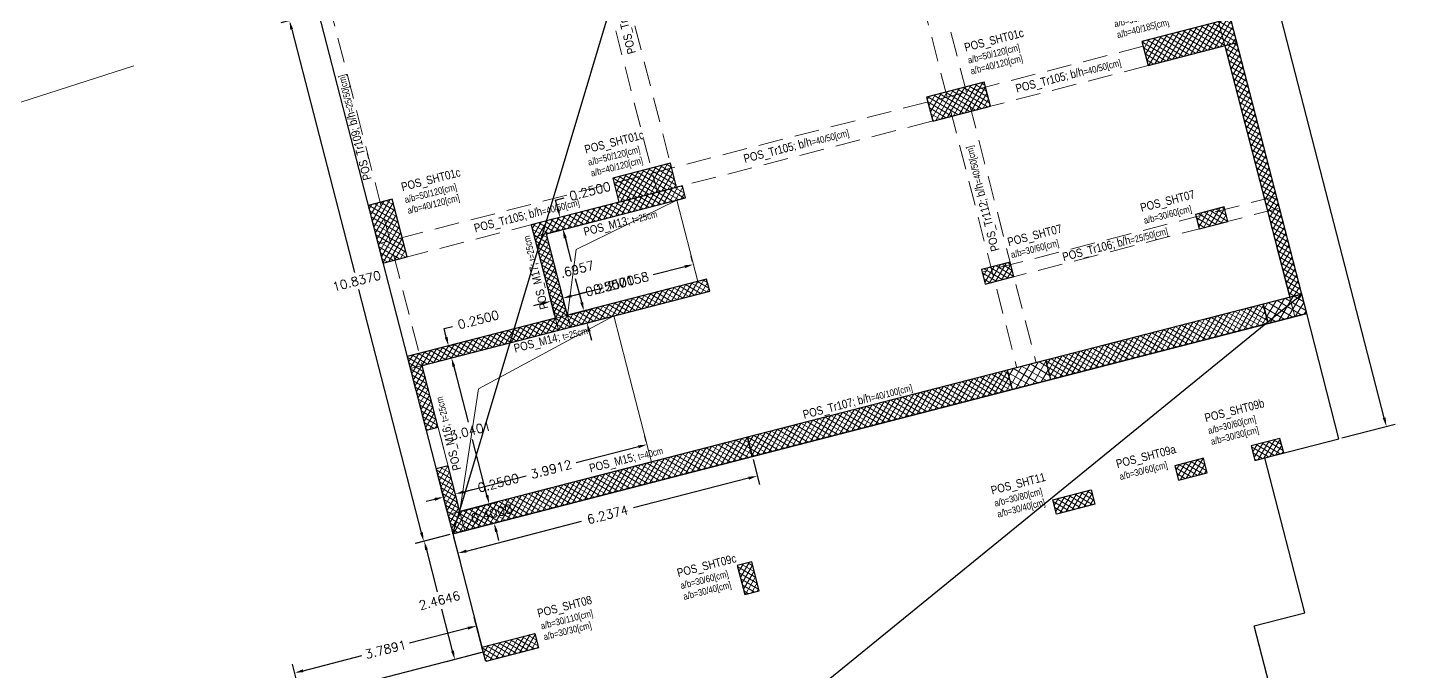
# Model space of a CAD drawing. Header units: metres. Extents: x 7515465 to 7515638, y 4752831 to 4752943.
# Drawn here: x 7515608.89 to 7515636.75, y 4752878.61 to 4752891.59 of the extents above; entities that cross this region are included whole.
import ezdxf

# ---------------------------------------------------------------- set-up
doc = ezdxf.new("R2010")
doc.units = ezdxf.units.M
doc.linetypes.add('DASHED', pattern=[0.75, 0.5, -0.25])
doc.layers.add('01 Shtyllat', color=5, linetype='Continuous')
doc.layers.add('Dimensionet', color=7, linetype='Continuous', plot=False)
doc.layers.add('New_Drawing & Figure_Pen_No__74', color=7, linetype='Continuous', lineweight=5, true_color=0xe4ad2c)
doc.layers.add('Shtyllat', color=5, linetype='Continuous', lineweight=30)
doc.layers.add('Trajet', color=245, linetype='DASHED', lineweight=13)
doc.styles.get("Standard").update_dxf_attribs({"font": 'simplex.shx'})
doc.dimstyles.get("Standard").update_dxf_attribs({"dimtxt": 0.18, "dimasz": 0.18, "dimexe": 0.18, "dimexo": 0.0625, "dimgap": 0.09, "dimtad": 0, "dimtih": 1, "dimtoh": 1, "dimdec": 4, "dimzin": 0, "dimdsep": 46, "dimtxsty": 'Standard', "dimcen": 0.09, "dimadec": 0, "dimazin": 0, "dimtfac": 1, "dimtdec": 4, "dimtofl": 0, "dimtmove": 0, "dimatfit": 3, "dimfxl": 1, "dimtolj": 1, "dimtzin": 0, "dimarcsym": 0})
pattern_1 = [(45, (-1220.713057216257, -843.2653203485534), (-0.0618718433538229, 0.06187184335382291), []), (135, (-1220.713057216257, -843.2653203485534), (-0.06187184335382291, -0.0618718433538229), [])]
pattern_2 = [(45, (-1220.713057216257, -843.2653203485534), (-0.08838834764831843, 0.08838834764831845), []), (135, (-1220.713057216257, -843.2653203485534), (-0.08838834764831845, -0.08838834764831843), [])]
pattern_3 = [(45, (-1220.713057216257, -888.8462258530781), (-0.0618718433538229, 0.06187184335382291), []), (135, (-1220.713057216257, -888.8462258530781), (-0.06187184335382291, -0.0618718433538229), [])]

# ---------------------------------------------------------------- blocks, each defined once
blk = doc.blocks.new('*D517')
at = {"layer": 'Defpoints', "color": 0, "transparency": 16777216}
for p in [(7515643.741656273, 4752933.385587811), (7515643.741656234, 4752901.346875067), (7515644.729230165, 4752901.346875067)]:
    blk.add_point(p, dxfattribs=at)
at = {"layer": 'Dimensionet', "color": 0, "lineweight": -2, "transparency": 16777216}
for p, q in [((7515643.804156273, 4752933.385587811), (7515644.909230165, 4752933.385587811)), ((7515644.729230165, 4752933.205587812), (7515644.729230165, 4752917.546231438)), ((7515644.729230165, 4752901.526875067), (7515644.729230165, 4752917.186231439)), ((7515643.804156234, 4752901.346875067), (7515644.909230165, 4752901.346875067))]:
    blk.add_line(p, q, dxfattribs=at)
at = {"layer": 'Dimensionet', "color": 0, "transparency": 16777216}
for points in [[(7515644.699230165, 4752933.205587812), (7515644.759230166, 4752933.205587812), (7515644.729230165, 4752933.385587811)], [(7515644.699230165, 4752901.526875067), (7515644.759230166, 4752901.526875067), (7515644.729230165, 4752901.346875067)]]:
    blk.add_solid(points, dxfattribs=at)
at = {"layer": 'Dimensionet', "color": 0, "transparency": 16777216, "insert": (7515644.729230165, 4752917.366231436), "char_height": 0.18, "attachment_point": 5}
blk.add_mtext('\\A1;32.0387', dxfattribs=at)
blk = doc.blocks.new('*D519')
at = {"layer": 'Defpoints', "color": 0, "transparency": 16777216}
for p in [(7515625.957917811, 4752902.035784842), (7515622.168794473, 4752901.489003719), (7515625.957917811, 4752901.489003719)]:
    blk.add_point(p, dxfattribs=at)
at = {"layer": 'Dimensionet', "color": 0, "lineweight": -2, "transparency": 16777216}
for p, q in [((7515622.168794473, 4752901.551503719), (7515622.168794473, 4752902.215784841)), ((7515622.348794472, 4752902.035784842), (7515623.566213286, 4752902.035784842)), ((7515625.777917812, 4752902.035784842), (7515624.560498999, 4752902.035784842)), ((7515625.957917811, 4752901.551503719), (7515625.957917811, 4752902.215784841))]:
    blk.add_line(p, q, dxfattribs=at)
at = {"layer": 'Dimensionet', "color": 0, "transparency": 16777216}
for points in [[(7515622.348794472, 4752902.065784842), (7515622.348794472, 4752902.005784841), (7515622.168794473, 4752902.035784842)], [(7515625.777917812, 4752902.065784842), (7515625.777917812, 4752902.005784841), (7515625.957917811, 4752902.035784842)]]:
    blk.add_solid(points, dxfattribs=at)
at = {"layer": 'Dimensionet', "color": 0, "transparency": 16777216, "insert": (7515624.063356142, 4752902.035784842), "char_height": 0.18, "attachment_point": 5}
blk.add_mtext('\\A1;3.7891', dxfattribs=at)
blk = doc.blocks.new('*D520')
at = {"layer": 'Defpoints', "color": 0, "transparency": 16777216}
for p in [(7515625.363453874, 4752903.953563964), (7515625.957917351, 4752903.953563964), (7515625.957917836, 4752901.489004294)]:
    blk.add_point(p, dxfattribs=at)
at = {"layer": 'Dimensionet', "color": 0, "lineweight": -2, "transparency": 16777216}
for p, q in [((7515625.895417351, 4752903.953563964), (7515625.183453875, 4752903.953563964)), ((7515625.363453874, 4752903.773563964), (7515625.363453874, 4752902.901284129)), ((7515625.363453874, 4752901.669004294), (7515625.363453874, 4752902.54128413)), ((7515625.895417836, 4752901.489004294), (7515625.183453875, 4752901.489004294))]:
    blk.add_line(p, q, dxfattribs=at)
at = {"layer": 'Dimensionet', "color": 0, "transparency": 16777216}
for points in [[(7515625.333453874, 4752903.773563964), (7515625.393453875, 4752903.773563964), (7515625.363453874, 4752903.953563964)], [(7515625.333453874, 4752901.669004294), (7515625.393453875, 4752901.669004294), (7515625.363453874, 4752901.489004294)]]:
    blk.add_solid(points, dxfattribs=at)
at = {"layer": 'Dimensionet', "color": 0, "transparency": 16777216, "insert": (7515625.363453873, 4752902.721284127), "char_height": 0.18, "attachment_point": 5}
blk.add_mtext('\\A1;2.4646', dxfattribs=at)
blk = doc.blocks.new('*D504')
at = {"layer": 'Defpoints', "color": 0, "transparency": 16777216}
for p in [(7515625.351787208, 4752914.790515747), (7515625.957917351, 4752914.790515747), (7515625.957917424, 4752903.953563964)]:
    blk.add_point(p, dxfattribs=at)
at = {"layer": 'Dimensionet', "color": 0, "lineweight": -2, "transparency": 16777216}
for p, q in [((7515625.895417351, 4752914.790515747), (7515625.171787208, 4752914.790515747)), ((7515625.351787208, 4752914.610515747), (7515625.351787208, 4752909.552039855)), ((7515625.351787208, 4752904.133563964), (7515625.351787208, 4752909.192039856)), ((7515625.895417424, 4752903.953563964), (7515625.171787208, 4752903.953563964))]:
    blk.add_line(p, q, dxfattribs=at)
at = {"layer": 'Dimensionet', "color": 0, "transparency": 16777216}
for points in [[(7515625.321787207, 4752914.610515747), (7515625.381787208, 4752914.610515747), (7515625.351787208, 4752914.790515747)], [(7515625.321787207, 4752904.133563964), (7515625.381787208, 4752904.133563964), (7515625.351787208, 4752903.953563964)]]:
    blk.add_solid(points, dxfattribs=at)
at = {"layer": 'Dimensionet', "color": 0, "transparency": 16777216, "insert": (7515625.351787207, 4752909.372039853), "char_height": 0.18, "attachment_point": 5}
blk.add_mtext('\\A1;10.8370', dxfattribs=at)
blk = doc.blocks.new('*D522')
at = {"layer": 'Defpoints', "color": 0, "transparency": 16777216}
for p in [(7515625.95791742, 4752903.953563962), (7515632.195348773, 4752903.953563994), (7515632.195348773, 4752903.548917473)]:
    blk.add_point(p, dxfattribs=at)
at = {"layer": 'Dimensionet', "color": 0, "lineweight": -2, "transparency": 16777216}
for p, q in [((7515625.95791742, 4752903.891063962), (7515625.95791742, 4752903.368917474)), ((7515632.195348773, 4752903.891063994), (7515632.195348773, 4752903.368917474)), ((7515626.13791742, 4752903.548917473), (7515628.536633097, 4752903.548917473)), ((7515632.015348773, 4752903.548917473), (7515629.616633097, 4752903.548917473))]:
    blk.add_line(p, q, dxfattribs=at)
at = {"layer": 'Dimensionet', "color": 0, "transparency": 16777216}
for points in [[(7515626.13791742, 4752903.578917474), (7515626.13791742, 4752903.518917473), (7515625.95791742, 4752903.548917473)], [(7515632.015348773, 4752903.578917474), (7515632.015348773, 4752903.518917473), (7515632.195348773, 4752903.548917473)]]:
    blk.add_solid(points, dxfattribs=at)
at = {"layer": 'Dimensionet', "color": 0, "transparency": 16777216, "insert": (7515629.076633097, 4752903.548917473), "char_height": 0.18, "attachment_point": 5}
blk.add_mtext('\\A1;6.2374', dxfattribs=at)
blk = doc.blocks.new('*D508')
at = {"layer": 'Defpoints', "color": 0, "transparency": 16777216}
for p in [(7515626.207917396, 4752904.353563964), (7515626.819650663, 4752904.353563964), (7515626.207917351, 4752903.953563996)]:
    blk.add_point(p, dxfattribs=at)
at = {"layer": 'Dimensionet', "color": 0, "lineweight": -2, "transparency": 16777216}
for p, q in [((7515626.819650663, 4752904.533563964), (7515626.819650663, 4752904.713563965)), ((7515626.270417396, 4752904.353563964), (7515626.999650663, 4752904.353563964)), ((7515626.270417351, 4752903.953563996), (7515626.999650663, 4752903.953563996)), ((7515626.819650663, 4752903.773563996), (7515626.819650663, 4752903.593563995))]:
    blk.add_line(p, q, dxfattribs=at)
at = {"layer": 'Dimensionet', "color": 0, "transparency": 16777216}
for points in [[(7515626.789650663, 4752904.533563964), (7515626.849650663, 4752904.533563964), (7515626.819650663, 4752904.353563964)], [(7515626.789650663, 4752903.773563996), (7515626.849650663, 4752903.773563996), (7515626.819650663, 4752903.953563996)]]:
    blk.add_solid(points, dxfattribs=at)
at = {"layer": 'Dimensionet', "color": 0, "transparency": 16777216, "insert": (7515626.819650662, 4752904.153563977), "char_height": 0.18, "attachment_point": 5}
blk.add_mtext('\\A1;0.4000', dxfattribs=at)
blk = doc.blocks.new('*D523')
at = {"layer": 'Defpoints', "color": 0, "transparency": 16777216}
for p in [(7515626.819650648, 4752907.393685735), (7515626.819650652, 4752907.393685735), (7515626.819650641, 4752904.353564076)]:
    blk.add_point(p, dxfattribs=at)
at = {"layer": 'Dimensionet', "color": 0, "lineweight": -2, "transparency": 16777216}
for p, q in [((7515626.882150648, 4752907.393685735), (7515626.999650652, 4752907.393685735)), ((7515626.819650652, 4752907.213685735), (7515626.819650652, 4752906.053624905)), ((7515626.819650652, 4752904.533564076), (7515626.819650652, 4752905.693624905)), ((7515626.882150641, 4752904.353564076), (7515626.999650652, 4752904.353564076))]:
    blk.add_line(p, q, dxfattribs=at)
at = {"layer": 'Dimensionet', "color": 0, "transparency": 16777216}
for points in [[(7515626.789650652, 4752907.213685735), (7515626.849650652, 4752907.213685735), (7515626.819650652, 4752907.393685735)], [(7515626.789650652, 4752904.533564076), (7515626.849650652, 4752904.533564076), (7515626.819650652, 4752904.353564076)]]:
    blk.add_solid(points, dxfattribs=at)
at = {"layer": 'Dimensionet', "color": 0, "transparency": 16777216, "insert": (7515626.819650651, 4752905.873624902), "char_height": 0.18, "attachment_point": 5}
blk.add_mtext('\\A1;3.0401', dxfattribs=at)
blk = doc.blocks.new('*D524')
at = {"layer": 'Defpoints', "color": 0, "transparency": 16777216}
for p in [(7515626.819650639, 4752907.643685791), (7515626.819650643, 4752907.643685791), (7515626.819650639, 4752907.393685791)]:
    blk.add_point(p, dxfattribs=at)
at = {"layer": 'Dimensionet', "color": 0, "lineweight": -2, "transparency": 16777216}
for p, q in [((7515626.819650643, 4752907.82368579), (7515626.819650643, 4752908.003685791)), ((7515626.819650643, 4752908.003685791), (7515626.999650642, 4752908.003685791)), ((7515626.882150639, 4752907.643685791), (7515626.999650642, 4752907.643685791)), ((7515626.882150639, 4752907.393685791), (7515626.999650642, 4752907.393685791)), ((7515626.819650643, 4752907.213685791), (7515626.819650643, 4752907.03368579))]:
    blk.add_line(p, q, dxfattribs=at)
at = {"layer": 'Dimensionet', "color": 0, "transparency": 16777216}
for points in [[(7515626.789650642, 4752907.82368579), (7515626.849650643, 4752907.82368579), (7515626.819650643, 4752907.643685791)], [(7515626.789650642, 4752907.213685791), (7515626.849650643, 4752907.213685791), (7515626.819650643, 4752907.393685791)]]:
    blk.add_solid(points, dxfattribs=at)
at = {"layer": 'Dimensionet', "color": 0, "transparency": 16777216, "insert": (7515627.535364928, 4752908.003685788), "char_height": 0.18, "attachment_point": 5}
blk.add_mtext('\\A1;0.2500', dxfattribs=at)
blk = doc.blocks.new('*D525')
at = {"layer": 'Defpoints', "color": 0, "transparency": 16777216}
for p in [(7515626.207917392, 4752904.717579393), (7515625.957917367, 4752904.353563962), (7515626.207917392, 4752904.367313158)]:
    blk.add_point(p, dxfattribs=at)
at = {"layer": 'Dimensionet', "color": 0, "lineweight": -2, "transparency": 16777216}
for p, q in [((7515625.957917367, 4752904.416063962), (7515625.957917367, 4752904.897579392)), ((7515626.207917392, 4752904.429813158), (7515626.207917392, 4752904.897579392)), ((7515625.777917367, 4752904.717579393), (7515625.597917367, 4752904.717579393)), ((7515626.387917392, 4752904.717579393), (7515626.567917393, 4752904.717579393))]:
    blk.add_line(p, q, dxfattribs=at)
at = {"layer": 'Dimensionet', "color": 0, "transparency": 16777216}
for points in [[(7515625.777917367, 4752904.747579393), (7515625.777917367, 4752904.687579392), (7515625.957917367, 4752904.717579393)], [(7515626.387917392, 4752904.747579393), (7515626.387917392, 4752904.687579392), (7515626.207917392, 4752904.717579393)]]:
    blk.add_solid(points, dxfattribs=at)
at = {"layer": 'Dimensionet', "color": 0, "transparency": 16777216, "insert": (7515627.103631678, 4752904.717579393), "char_height": 0.18, "attachment_point": 5}
blk.add_mtext('\\A1;0.2500', dxfattribs=at)
blk = doc.blocks.new('*D526')
at = {"layer": 'Defpoints', "color": 0, "transparency": 16777216}
for p in [(7515626.207917392, 4752904.717579393), (7515630.199117406, 4752904.7175796), (7515630.199117406, 4752904.7175796)]:
    blk.add_point(p, dxfattribs=at)
at = {"layer": 'Dimensionet', "color": 0, "lineweight": -2, "transparency": 16777216}
for p, q in [((7515626.207917392, 4752904.780079393), (7515626.207917392, 4752904.8975796)), ((7515630.199117406, 4752904.7800796), (7515630.199117406, 4752904.8975796)), ((7515626.387917392, 4752904.7175796), (7515627.684945971, 4752904.7175796)), ((7515630.019117407, 4752904.7175796), (7515628.722088829, 4752904.7175796))]:
    blk.add_line(p, q, dxfattribs=at)
at = {"layer": 'Dimensionet', "color": 0, "transparency": 16777216}
for points in [[(7515626.387917392, 4752904.747579601), (7515626.387917392, 4752904.6875796), (7515626.207917392, 4752904.7175796)], [(7515630.019117407, 4752904.747579601), (7515630.019117407, 4752904.6875796), (7515630.199117406, 4752904.7175796)]]:
    blk.add_solid(points, dxfattribs=at)
at = {"layer": 'Dimensionet', "color": 0, "transparency": 16777216, "insert": (7515628.2035174, 4752904.7175796), "char_height": 0.18, "attachment_point": 5}
blk.add_mtext('\\A1;3.9912', dxfattribs=at)
blk = doc.blocks.new('*D527')
at = {"layer": 'Defpoints', "color": 0, "transparency": 16777216}
for p in [(7515629.295348773, 4752907.998342982), (7515629.045350355, 4752907.643683487), (7515629.295348773, 4752907.643687357)]:
    blk.add_point(p, dxfattribs=at)
at = {"layer": 'Dimensionet', "color": 0, "lineweight": -2, "transparency": 16777216}
for p, q in [((7515629.045350355, 4752907.706183487), (7515629.045350355, 4752908.178342982)), ((7515629.295348773, 4752907.706187357), (7515629.295348773, 4752908.178342982)), ((7515628.865350355, 4752907.998342982), (7515628.685350355, 4752907.998342982)), ((7515629.475348772, 4752907.998342982), (7515629.655348773, 4752907.998342982))]:
    blk.add_line(p, q, dxfattribs=at)
at = {"layer": 'Dimensionet', "color": 0, "transparency": 16777216}
for points in [[(7515628.865350355, 4752908.028342983), (7515628.865350355, 4752907.968342982), (7515629.045350355, 4752907.998342982)], [(7515629.475348772, 4752908.028342983), (7515629.475348772, 4752907.968342982), (7515629.295348773, 4752907.998342982)]]:
    blk.add_solid(points, dxfattribs=at)
at = {"layer": 'Dimensionet', "color": 0, "transparency": 16777216, "insert": (7515630.191063059, 4752907.998342982), "char_height": 0.18, "attachment_point": 5}
blk.add_mtext('\\A1;0.2500', dxfattribs=at)
blk = doc.blocks.new('*D528')
at = {"layer": 'Defpoints', "color": 0, "transparency": 16777216}
for p in [(7515629.295348773, 4752907.998342982), (7515632.011114961, 4752907.998342982), (7515632.011114961, 4752907.998342982)]:
    blk.add_point(p, dxfattribs=at)
at = {"layer": 'Dimensionet', "color": 0, "lineweight": -2, "transparency": 16777216}
for p, q in [((7515629.295348773, 4752908.060842982), (7515629.295348773, 4752908.178342982)), ((7515632.011114961, 4752908.060842982), (7515632.011114961, 4752908.178342982)), ((7515629.475348772, 4752907.998342982), (7515630.134660438, 4752907.998342982)), ((7515631.831114961, 4752907.998342982), (7515631.171803296, 4752907.998342982))]:
    blk.add_line(p, q, dxfattribs=at)
at = {"layer": 'Dimensionet', "color": 0, "transparency": 16777216}
for points in [[(7515629.475348772, 4752908.028342983), (7515629.475348772, 4752907.968342982), (7515629.295348773, 4752907.998342982)], [(7515631.831114961, 4752908.028342983), (7515631.831114961, 4752907.968342982), (7515632.011114961, 4752907.998342982)]]:
    blk.add_solid(points, dxfattribs=at)
at = {"layer": 'Dimensionet', "color": 0, "transparency": 16777216, "insert": (7515630.653231867, 4752907.998342982), "char_height": 0.18, "attachment_point": 5}
blk.add_mtext('\\A1;2.7158', dxfattribs=at)
blk = doc.blocks.new('*D509')
at = {"layer": 'Defpoints', "color": 0, "transparency": 16777216}
for p in [(7515629.295348777, 4752907.643683488), (7515629.640046363, 4752907.643683488), (7515629.295348777, 4752907.393684208)]:
    blk.add_point(p, dxfattribs=at)
at = {"layer": 'Dimensionet', "color": 0, "lineweight": -2, "transparency": 16777216}
for p, q in [((7515629.640046363, 4752907.823683488), (7515629.640046363, 4752908.003683489)), ((7515629.640046363, 4752908.003683489), (7515629.820046362, 4752908.003683489)), ((7515629.357848777, 4752907.643683488), (7515629.820046362, 4752907.643683488)), ((7515629.357848777, 4752907.393684208), (7515629.820046362, 4752907.393684208)), ((7515629.640046363, 4752907.213684209), (7515629.640046363, 4752907.033684208))]:
    blk.add_line(p, q, dxfattribs=at)
at = {"layer": 'Dimensionet', "color": 0, "transparency": 16777216}
for points in [[(7515629.610046363, 4752907.823683488), (7515629.670046363, 4752907.823683488), (7515629.640046363, 4752907.643683488)], [(7515629.610046363, 4752907.213684209), (7515629.670046363, 4752907.213684209), (7515629.640046363, 4752907.393684208)]]:
    blk.add_solid(points, dxfattribs=at)
at = {"layer": 'Dimensionet', "color": 0, "transparency": 16777216, "insert": (7515630.355760648, 4752908.003683486), "char_height": 0.18, "attachment_point": 5}
blk.add_mtext('\\A1;0.2500', dxfattribs=at)
blk = doc.blocks.new('*D529')
at = {"layer": 'Defpoints', "color": 0, "transparency": 16777216}
for p in [(7515629.640045718, 4752909.339368807), (7515629.645879692, 4752909.339368807), (7515629.640045715, 4752907.643687359)]:
    blk.add_point(p, dxfattribs=at)
at = {"layer": 'Dimensionet', "color": 0, "lineweight": -2, "transparency": 16777216}
for p, q in [((7515629.583379692, 4752909.339368807), (7515629.460045719, 4752909.339368807)), ((7515629.640045718, 4752909.159368807), (7515629.640045718, 4752908.671528083)), ((7515629.640045718, 4752907.823687359), (7515629.640045718, 4752908.311528084)), ((7515629.702545715, 4752907.643687359), (7515629.820045718, 4752907.643687359))]:
    blk.add_line(p, q, dxfattribs=at)
at = {"layer": 'Dimensionet', "color": 0, "transparency": 16777216}
for points in [[(7515629.610045718, 4752909.159368807), (7515629.670045719, 4752909.159368807), (7515629.640045718, 4752909.339368807)], [(7515629.610045718, 4752907.823687359), (7515629.670045719, 4752907.823687359), (7515629.640045718, 4752907.643687359)]]:
    blk.add_solid(points, dxfattribs=at)
at = {"layer": 'Dimensionet', "color": 0, "transparency": 16777216, "insert": (7515629.640045717, 4752908.491528081), "char_height": 0.18, "attachment_point": 5}
blk.add_mtext('\\A1;1.6957', dxfattribs=at)
blk = doc.blocks.new('*D530')
at = {"layer": 'Defpoints', "color": 0, "transparency": 16777216}
for p in [(7515629.645879692, 4752909.589368807), (7515629.645879657, 4752909.589368807), (7515629.645879692, 4752909.339368807)]:
    blk.add_point(p, dxfattribs=at)
at = {"layer": 'Dimensionet', "color": 0, "lineweight": -2, "transparency": 16777216}
for p, q in [((7515629.645879657, 4752909.769368807), (7515629.645879657, 4752909.949368807)), ((7515629.645879657, 4752909.949368807), (7515629.825879657, 4752909.949368807)), ((7515629.583379692, 4752909.589368807), (7515629.465879657, 4752909.589368807)), ((7515629.583379692, 4752909.339368807), (7515629.465879657, 4752909.339368807)), ((7515629.645879657, 4752909.159368807), (7515629.645879657, 4752908.979368807))]:
    blk.add_line(p, q, dxfattribs=at)
at = {"layer": 'Dimensionet', "color": 0, "transparency": 16777216}
for points in [[(7515629.615879657, 4752909.769368807), (7515629.675879657, 4752909.769368807), (7515629.645879657, 4752909.589368807)], [(7515629.615879657, 4752909.159368807), (7515629.675879657, 4752909.159368807), (7515629.645879657, 4752909.339368807)]]:
    blk.add_solid(points, dxfattribs=at)
at = {"layer": 'Dimensionet', "color": 0, "transparency": 16777216, "insert": (7515630.361593942, 4752909.949368805), "char_height": 0.18, "attachment_point": 5}
blk.add_mtext('\\A1;0.2500', dxfattribs=at)
blk = doc.blocks.new('A$Cc1631743')
at = {"lineweight": 5}
h = blk.add_hatch(dxfattribs=at)
h.set_pattern_fill('ANSI37', color=5, scale=0.7000000000000001, style=0)
h.set_pattern_definition(pattern_3)
h.paths.add_polyline_path([(-14.68693105783314, 15.14602949284017), (-14.68693105783314, 16.34602949302644), (-15.18693105783314, 16.34602949302644), (-15.18693105783314, 15.14602949284017)])
h = blk.add_hatch(dxfattribs=at)
h.set_pattern_fill('ANSI37', color=5, scale=0.7000000000000001, style=0)
h.set_pattern_definition(pattern_3)
h.paths.add_polyline_path([(-10.27250353526324, 15.14602949284017), (-9.072503535076976, 15.14602949284017), (-9.072503535076976, 15.64602949284017), (-10.27250353526324, 15.64602949284017)])
h = blk.add_hatch(dxfattribs=at)
h.set_pattern_fill('ANSI37', color=5, scale=0.7000000000000001, style=0)
h.set_pattern_definition(pattern_3)
h.paths.add_polyline_path([(-3.73486060090363, 15.14766894560307), (-2.534860600717366, 15.14766894560307), (-2.534860600717366, 15.64766894560307), (-3.73486060090363, 15.64766894560307)])
h = blk.add_hatch(dxfattribs=at)
h.set_pattern_fill('ANSI37', color=5, scale=0.7000000000000001, style=0)
h.set_pattern_definition(pattern_3)
h.paths.add_polyline_path([(0.7468074252828956, 15.1476689465344), (2.596807424910367, 15.1476689465344), (2.596807424910367, 15.64766894560307), (0.7468074252828956, 15.64766894560307)])
h = blk.add_hatch(dxfattribs=at)
h.set_pattern_fill('ANSI37', color=94, scale=0.7000000000000001, style=0)
h.set_pattern_definition(pattern_1)
h.paths.add_polyline_path([(-15.18693101685494, 11.6603464782238), (-14.93693100567907, 11.6603464782238), (-14.93693100567907, 12.95034647826105), (-8.949499599635601, 12.95034647826105), (-8.949499599635601, 13.20034647826105), (-11.84949960000813, 13.20034647826105), (-11.84949960000813, 14.89602949470282), (-8.949499599635601, 14.89602949470282), (-8.949499599635601, 15.14602949470282), (-12.09949960000813, 15.14602949470282), (-12.09949960000813, 13.20034647826105), (-15.18693102523685, 13.20034647826105)])
h.paths.add_polyline_path([(-14.93693100567907, 10.86034647841007), (-15.18693101312965, 10.86034647841007), (-15.18693100567907, 9.510224683210254), (-8.949499599635601, 9.510224683210254), (-8.949499599635601, 9.91022468265146), (-14.93693100567907, 9.91022468265146)])
at = {"lineweight": 5, "true_color": 0xaaaaaa}
h = blk.add_hatch(dxfattribs=at)
h.set_pattern_fill('ANSI37', color=253, scale=0.7000000000000001, style=0)
h.set_pattern_definition(pattern_1)
h.paths.add_polyline_path([(2.346807276830077, 15.14767051674426), (2.59681131131947, 15.14767051674426), (2.59681131131947, 9.910226251929998), (2.346807276830077, 9.910226251929998)])
at = {"lineweight": 5}
h = blk.add_hatch(dxfattribs=at)
h.set_pattern_fill('ANSI37', color=5, scale=0.7000000000000001, style=0)
h.set_pattern_definition(pattern_1)
h.paths.add_polyline_path([(-3.534860810264945, 11.70402705203742), (-2.934860810637474, 11.70402663201094), (-2.934860600158572, 12.00402663182467), (-3.534860600717366, 12.00402705185115)])
h = blk.add_hatch(dxfattribs=at)
h.set_pattern_fill('ANSI37', color=5, scale=0.7000000000000001, style=0)
h.set_pattern_definition(pattern_1)
h.paths.add_polyline_path([(0.9228678541257977, 11.70397535618395), (1.522867854684591, 11.70397493522614), (1.522868064232171, 12.0039749359712), (0.9228680646046996, 12.00397535599768)])
at = {"lineweight": 5, "true_color": 0xaaaaaa}
h = blk.add_hatch(dxfattribs=at)
h.set_pattern_fill('ANSI37', color=253, scale=0.7000000000000001, style=0)
h.set_pattern_definition(pattern_1)
h.paths.add_polyline_path([(-3.534860115498304, 9.91022468265146), (-8.949499599635601, 9.91022468265146), (-8.949499599635601, 9.510224683210254), (-3.534860115498304, 9.510224683210254)])
h.paths.add_polyline_path([(1.796807896345854, 9.91022468265146), (-2.734860115684569, 9.91022468265146), (-2.734860115684569, 9.510224683210254), (1.726076695136726, 9.510224683210254), (1.796807896345854, 9.542717466130853)])
h = blk.add_hatch(dxfattribs=at)
h.set_pattern_fill('ANSI37', color=253, style=0)
h.set_pattern_definition(pattern_2)
h.paths.add_polyline_path([(-3.534860115498304, 9.91022468265146), (-3.534860115498304, 9.51022625155747), (-2.734860115684569, 9.51022625155747), (-2.734860115684569, 9.91022468265146)])
h = blk.add_hatch(dxfattribs=at)
h.set_pattern_fill('ANSI37', color=253, style=0)
h.set_pattern_definition(pattern_2)
h.paths.add_polyline_path([(1.796807896345854, 9.51022625155747), (2.596807896159589, 9.51022625155747), (2.596807896159589, 9.910226251929998), (1.796807896345854, 9.910226251929998)])
at = {"lineweight": 5}
h = blk.add_hatch(dxfattribs=at)
h.set_pattern_fill('ANSI37', color=5, scale=0.7000000000000001, style=0)
h.set_pattern_definition(pattern_1)
h.paths.add_polyline_path([(-9.790842827409506, 7.456817888654768), (-9.790842827409506, 6.856817888095975), (-9.49084282759577, 6.856817888095975), (-9.49084282759577, 7.456817888654768)])
h = blk.add_hatch(dxfattribs=at)
h.set_pattern_fill('ANSI37', color=5, scale=0.7000000000000001, style=0)
h.set_pattern_definition(pattern_1)
h.paths.add_polyline_path([(-15.1869305614382, 7.153535722754896), (-14.08693056181073, 7.153535722754896), (-14.08693056181073, 6.85353572294116), (-15.1869305614382, 6.85353572294116)])
h = blk.add_hatch(dxfattribs=at)
h.set_pattern_fill('ANSI37', color=5, scale=0.7000000000000001, style=0)
h.set_pattern_definition(pattern_1)
h.paths.add_polyline_path([(-3.299651859328151, 7.153537523001432), (-2.499651859514415, 7.153537523001432), (-2.499651859514415, 6.853537523187697), (-3.299651859328151, 6.853537523187697)])
h = blk.add_hatch(dxfattribs=at)
h.set_pattern_fill('ANSI37', color=5, scale=0.7000000000000001, style=0)
h.set_pattern_definition(pattern_1)
h.paths.add_polyline_path([(-0.7475565047934651, 6.903538025915623), (-0.1475565042346716, 6.903538025915623), (-0.1475565135478973, 7.203538025729358), (-0.7475565141066909, 7.203538025729358)])
h = blk.add_hatch(dxfattribs=at)
h.set_pattern_fill('ANSI37', color=5, scale=0.7000000000000001, style=0)
h.set_pattern_definition(pattern_1)
h.paths.add_polyline_path([(0.8454824285581708, 6.903537580743432), (1.445482428185642, 6.903537580743432), (1.445482418872416, 7.20353758148849), (0.845482419244945, 7.20353758148849)])
for p, q in [((-15.18693100567907, 9.510224683210254), (2.596807896159589, 38.94225008040667)), ((-18.97605295293033, -2.87126749753952e-06), (2.596807896159589, 9.91022468265146))]:
    blk.add_line(p, q)
at = {"lineweight": 25}
blk.add_lwpolyline([(-15.18693100567907, 20.3471764344722), (-15.18693100567907, 9.510224683210254), (2.596807424910367, 9.510224683210254), (2.596807272173464, 38.94224849902093), (-15.18693115841597, 38.94224849902093), (-15.18693101406097, 21.99717643298209), (-12.83548183459789, 21.99717643391341), (-12.83548183459789, 20.3471764344722)], close=True, dxfattribs=at)
at = {"lineweight": 13}
blk.add_lwpolyline([(-11.84949912875891, 13.20034804660827), (-9.133733412250876, 13.20034804660827), (-9.133733412250876, 14.89602949470282), (-11.84949912875891, 14.89602949470282)], close=True, dxfattribs=at)
for points in [[(-11.84949801769108, 13.20034804660827), (-11.34304364211857, 14.43929112982005), (-9.133733412250876, 14.89602949470282)], [(-14.93693100567907, 9.910224777646363), (-10.94573094695807, 9.91022468265146), (-10.94573102518916, 11.41022460721433), (-10.94573102518916, 11.41022460721433), (-10.94573105406016, 12.95034641306847), (-14.93693099264055, 12.95034642331302), (-14.93693098053336, 9.910224777646363)], [(-14.93693098053336, 9.923973847180605), (-13.95347584504634, 12.20653247833252), (-10.94573105406016, 12.95034641306847)]]:
    blk.add_lwpolyline(points, dxfattribs=at)
at = {"lineweight": 30}
blk.add_lwpolyline([(-15.18693100567907, 9.510224683210254), (-15.18693054094911, 7.045664981938899), (-18.97605390008539, 7.045664408244193), (-18.97605295293033, -2.87126749753952e-06), (0, 0), (-5.373731255531311e-07, 3.680057514458895), (1.052442509680986, 3.680057686753571), (1.052442021667957, 6.903538204729557), (2.596807857975364, 6.903535754419863), (2.596807424910367, 9.510224683210254)], close=True, dxfattribs=at)
at = {"layer": '01 Shtyllat', "color": 94, "lineweight": 30}
for p, q in [((-14.93693100567907, 11.6603464782238), (-15.18693101685494, 11.6603464782238)), ((-14.93693100567907, 10.86034647841007), (-15.18693101312965, 10.86034647841007))]:
    blk.add_line(p, q, dxfattribs=at)
at = {"layer": '01 Shtyllat', "color": 253, "true_color": 0xaaaaaa}
blk.add_lwpolyline([(2.346807397902012, 15.14767051674426), (2.346807425841689, 9.91022468265146), (2.596807425841689, 9.91022468265146), (2.596807276830077, 38.14225008059293), (2.346807276830077, 38.14225008059293), (2.346807300113142, 33.65958373527974)], dxfattribs=at)
at = {"layer": '01 Shtyllat', "color": 94, "lineweight": 30}
for points in [[(-14.93693100567907, 11.6603464782238), (-14.93693100567907, 12.95034647826105), (-8.949499599635601, 12.95034647826105), (-8.949499599635601, 13.20034647826105), (-11.84949960000813, 13.20034647826105), (-11.84949960000813, 14.89602949470282), (-8.949499599635601, 14.89602949470282), (-8.949499599635601, 15.14602949470282), (-12.09949960000813, 15.14602949470282), (-12.09949960000813, 13.20034647826105), (-15.18693102523685, 13.20034647826105), (-15.18693101685494, 11.6603464782238)], [(-15.18693101312965, 10.86034647841007), (-15.18693100567907, 9.510224683210254), (-8.949499599635601, 9.510224683210254), (-8.949499599635601, 9.91022468265146), (-14.93693100567907, 9.91022468265146), (-14.93693100567907, 10.86034647841007)]]:
    blk.add_lwpolyline(points, dxfattribs=at)
at = {"layer": '01 Shtyllat', "color": 253, "true_color": 0xaaaaaa}
blk.add_lwpolyline([(-8.949499600566924, 9.66022468265146), (-8.949499599635601, 9.510224683210254), (1.796807896345854, 9.510224683210254), (1.796807896345854, 9.91022468265146), (-8.949499599635601, 9.91022468265146), (-8.949499599635601, 9.66022468265146)], close=True, dxfattribs=at)
at = {"layer": 'Shtyllat'}
for points in [[(-14.68693058658391, 15.14603106305003), (-14.68693058658391, 16.3460310632363), (-15.18693058658391, 16.3460310632363), (-15.18693058658391, 15.14603106305003)], [(-10.27250306401402, 15.14603106305003), (-9.072503063827753, 15.14603106305003), (-9.072503063827753, 15.64603106305003), (-10.27250306401402, 15.64603106305003)], [(-3.734860128723085, 15.14767051674426), (-2.534860129468143, 15.14767051674426), (-2.534860129468143, 15.64767051674426), (-3.734860128723085, 15.64767051674426)], [(0.7468078965321183, 15.14767051674426), (2.596807896159589, 15.14767051674426), (2.596807896159589, 15.64767051674426), (0.7468078965321183, 15.64767051674426)], [(-3.534860810264945, 11.70402705203742), (-2.934860810637474, 11.70402663201094), (-2.934860600158572, 12.00402663182467), (-3.534860600717366, 12.00402705185115)], [(0.9228678541257977, 11.70397535618395), (1.522867854684591, 11.70397493522614), (1.522868064232171, 12.0039749359712), (0.9228680646046996, 12.00397535599768)], [(-9.790842827409506, 7.456817888654768), (-9.790842827409506, 6.856817888095975), (-9.49084282759577, 6.856817888095975), (-9.49084282759577, 7.456817888654768)], [(-15.1869305614382, 7.153535722754896), (-14.08693056181073, 7.153535722754896), (-14.08693056181073, 6.85353572294116), (-15.1869305614382, 6.85353572294116)], [(-3.299651859328151, 7.153537523001432), (-2.499651859514415, 7.153537523001432), (-2.499651859514415, 6.853537523187697), (-3.299651859328151, 6.853537523187697)], [(-0.7475565047934651, 6.903538025915623), (-0.1475565042346716, 6.903538025915623), (-0.1475565135478973, 7.203538025729358), (-0.7475565141066909, 7.203538025729358)], [(0.8454824285581708, 6.903537580743432), (1.445482428185642, 6.903537580743432), (1.445482418872416, 7.20353758148849), (0.845482419244945, 7.20353758148849)]]:
    blk.add_lwpolyline(points, close=True, dxfattribs=at)
at = {"layer": 'Shtyllat', "color": 252}
for points in [[(-3.534860115498304, 9.51022625155747), (-2.734860115684569, 9.51022625155747), (-2.734860115684569, 9.910226251929998), (-3.534860115498304, 9.910226251929998)], [(1.796807896345854, 9.51022625155747), (2.596807896159589, 9.51022625155747), (2.596807896159589, 9.910226251929998), (1.796807896345854, 9.910226251929998)]]:
    blk.add_lwpolyline(points, close=True, dxfattribs=at)
at = {"layer": 'Trajet'}
for p, q in [((-15.18693053442985, 38.94224849902093), (2.596807896159589, 38.94224849902093)), ((2.596807896159589, 38.94224849902093), (2.596807896159589, 9.51022625155747)), ((-15.18693053442985, 38.69224849902093), (2.346807896159589, 38.69224849902093)), ((-3.334860600158572, 38.54224850796163), (-3.334860600158572, 9.910226251929998)), ((-2.934860600158572, 38.54224850796163), (-2.934860600158572, 9.910226251929998)), ((2.346807896159589, 38.69224849902093), (2.346807896159589, 9.51022625155747)), ((2.346807276830077, 33.15958373527974), (2.346807276830077, 9.510226256214082)), ((2.596807276830077, 33.15958373527974), (2.596807276830077, 9.510226256214082)), ((-9.472503549046815, 25.25949765462428), (-9.472503549046815, 15.14603106305003)), ((-9.072503549046814, 25.25949765462428), (-9.072503549046814, 15.14603106305003)), ((-15.18693102523685, 9.510224683210254), (-15.18693102523685, 20.3471764344722)), ((-14.93693102523685, 9.510224683210254), (-14.93693102523685, 20.3471764344722)), ((0.7467667397564194, 15.54767051462691), (-15.186972162454769, 15.54603106093268)), ((0.7468078965321183, 15.14767051674426), (-15.18693100567907, 15.14603106305003)), ((-12.09949960000813, 15.14602949470282), (-8.949525388889015, 15.14667284209281)), ((-12.09949960000813, 12.95034647826105), (-12.09948570188135, 15.14634873624891)), ((-11.849499600013138, 12.950344895988271), (-11.849485701886358, 15.146347153976132)), ((-12.099448540287725, 14.89602949991701), (-8.94947432916861, 14.896672847307)), ((-15.18693102523685, 9.510224651545286), (-15.18693100567907, 13.20034647826105)), ((-15.18693102523685, 13.20034647826105), (-8.949499599635601, 13.20034647826105)), ((-14.93693102523685, 9.510224650244698), (-14.93693100567907, 13.200346476960462)), ((-15.186931025238069, 12.95034647826105), (-8.94949959963682, 12.95034647826105)), ((2.567991758696735, 11.70397535618395), (-3.534860810264945, 11.70397847797722)), ((2.567991886606498, 11.953975356183918), (-3.534860682355182, 11.953978477977188)), ((2.596807276115789, 9.910224683210254), (-15.18693102595114, 9.910224651545287)), ((2.596807276830077, 9.510224683210254), (-15.18693102523685, 9.510224651545286))]:
    blk.add_line(p, q, dxfattribs=at)
at = {"char_height": 0.17, "attachment_point": 1, "rotation": 90}
for s, heights, insert in [('{\\fArial Narrow|b0|i0|c0|p34;POS_\\C245;Tr111; b/h\\H0.8X;=40/50[cm]}', [-0.2107721691678036], (-9.357439110986888, 17.97669528517872)), ('{\\fArial Narrow|b0|i0|c0|p34;POS_\\C245;Tr109; b/h\\H0.8x;=25/50[cm]}', [-0.2107721691678036], (-15.15624115522951, 16.84606622811407)), ('{\\fArial Narrow|b0|i0|c0|p34;POS_\\C86;M17; \\H0.8x;t=25cm}', [-0.206643929058663], (-12.35327272769064, 13.43324406072497)), ('{\\fArial Narrow|b0|i0|c0|p34;POS_\\C245;Tr112; b/h\\H0.8X;=40/50[cm]}', [-0.2107721691678036], (-3.253133841790259, 12.29496703762561)), ('{\\fArial Narrow|b0|i0|c0|p34;POS_\\C86;M16; \\H0.8x;t=25cm}', [-0.206643929058663], (-14.86739330645651, 10.72894517611712))]:
    blk.add_mtext_dynamic_manual_height_columns(s, width=15.85972712354152, gutter_width=0.01, heights=heights, dxfattribs=dict(at, insert=insert))
at = {"char_height": 0.17, "attachment_point": 1}
for s, heights, insert in [('{\\fArial Narrow|b0|i0|c0|p34;POS_\\C5;SHT01c\\P\\H0.8x;a/b=50/120[cm]\\Pa/b=40/120[cm]}', [-0.702743974533879], (-14.44486127328128, 16.6203075889498)), ('{\\fArial Narrow|b0|i0|c0|p34;POS_\\C5;SHT01c\\P\\H0.8x;a/b=50/120[cm]\\Pa/b=40/120[cm]}', [-0.702743974533879], (-2.746384928002954, 16.50734171736985)), ('{\\fArial Narrow|b0|i0|c0|p34;POS_\\C5;SHT07\\P\\H0.8x;a/b=50/185[cm]\\Pa/b=40/185[cm]}', [-0.702743974533879], (0.293874560855329, 16.47773616481572)), ('{\\fArial Narrow|b0|i0|c0|p34;POS_\\C5;SHT01c\\P\\H0.8x;a/b=50/120[cm]\\Pa/b=40/120[cm]}', [-0.702743974533879], (-10.67664884589612, 16.42880104389042)), ('{\\fArial Narrow|b0|i0|c0|p34;POS_\\C245;Tr105; b/h\\H0.8x;=40/50[cm]}', [-0.2107721691678036], (-13.23049350827932, 15.44944219384342)), ('{\\fArial Narrow|b0|i0|c0|p34;POS_\\C245;Tr105; b/h\\H0.8x;=40/50[cm]}', [-0.2107721691678036], (-7.616511312313378, 15.44770895317197)), ('{\\fArial Narrow|b0|i0|c0|p34;POS_\\C245;Tr105; b/h\\H0.8x;=40/50[cm]}', [-0.2107721691678036], (-1.951806970871985, 15.44666867423803)), ('{\\fArial Narrow|b0|i0|c0|p34;POS_\\C86;M13; \\H0.8x;t=25cm}', [-0.206643929058663], (-11.1091641318053, 14.82825177162886)), ('{\\fArial Narrow|b0|i0|c0|p34;POS_\\C86;M14; \\H0.8x;t=25cm}', [-0.206643929058663], (-13.05781702790409, 12.90376484207809)), ('{\\fArial Narrow|b0|i0|c0|p34;POS_\\C5;SHT07\\P\\H0.8x;a/b=30/60[cm]}', [-0.462424738517508], (-2.883499856106937, 12.49298918433487)), ('{\\fArial Narrow|b0|i0|c0|p34;POS_\\C5;SHT07\\P\\H0.8x;a/b=30/60[cm]}', [-0.462424738517508], (-0.1170212402939796, 12.49298918433487)), ('{\\fArial Narrow|b0|i0|c0|p34;POS_\\C245;Tr106; b/h\\H0.8x;=25/50[cm]}', [-0.2107721691678036], (-1.885301516391337, 11.92396779637784)), ('{\\fArial Narrow|b0|i0|c0|p34;POS_\\C86;M15; \\H0.8x;t=40cm}', [-0.206643929058663], (-12.18801654782146, 10.18381191696972)), ('{\\fArial Narrow|b0|i0|c0|p34;POS_\\C245;Tr107; b/h\\H0.8x;=40/100[cm]}', [-0.2107721691678036], (-7.747462497092783, 10.15412229765207)), ('{\\fArial Narrow|b0|i0|c0|p34;POS_\\C5;SHT09b\\P\\H0.8x;a/b=30/60[cm]\\Pa/b=30/30[cm]}', [-0.702743974533879], (0.08028426393866539, 8.066146053373814)), ('{\\fArial Narrow|b0|i0|c0|p34;POS_\\C5;SHT08\\P\\H0.8x;a/b=30/110[cm]\\Pa/b=30/30[cm]}', [-0.702743974533879], (-13.93293237220496, 7.614584067836404)), ('{\\fArial Narrow|b0|i0|c0|p34;POS_\\C5;SHT09c\\P\\H0.8x;a/b=30/60[cm]\\Pa/b=30/40[cm]}', [-0.702743974533879], (-11.00147539190948, 7.698327171616256)), ('{\\fArial Narrow|b0|i0|c0|p34;POS_\\C5;SHT11\\P\\H0.8x;a/b=30/80[cm]\\Pa/b=30/40[cm]}', [-0.702743974533879], (-4.456455661915243, 7.727434737607837)), ('{\\fArial Narrow|b0|i0|c0|p34;POS_\\C5;SHT09a\\P\\H0.8x;a/b=30/60[cm]}', [-0.462424738517508], (-1.879341930150986, 7.614584067836404))]:
    blk.add_mtext_dynamic_manual_height_columns(s, width=15.85972712354152, gutter_width=0.01, heights=heights, dxfattribs=dict(at, insert=insert))
at = {"layer": 'Dimensionet'}
for base, p1, p2, picture, middle in [((3.58438179269433, 6.903535756282508), (2.596807896159589, 38.94224849902093), (2.596807857975364, 6.903535754419863), '*D517', (3.584381791763008, 22.92289212532341)), ((-15.79306116513908, 20.34717643633485), (-15.18693095259368, 9.510224651545286), (-15.18693102523685, 20.3471764344722), '*D504', (-15.7930611660704, 14.92870054207742)), ((-11.49896871577948, 15.14602949656546), (-11.49896868411452, 14.89602949470282), (-11.49896868411452, 15.14602949470282), '*D530', (-10.78325443062931, 15.50602949410677)), ((-11.50480265449733, 14.89602949656546), (-11.50480266194791, 13.20034804660827), (-11.49896868411452, 14.89602949470282), '*D529', (-11.50480265542865, 14.04818877018988)), ((-14.3251977302134, 13.2003464801237), (-14.32519773766398, 12.95034647826105), (-14.32519773766398, 13.20034647826105), '*D524', (-13.60948344506323, 13.56034647766501)), ((-11.5048020100221, 13.20034417789429), (-11.84949960000813, 12.950344895944), (-11.84949960000813, 13.20034417603165), '*D509', (-10.78908772487193, 13.5603441754356)), ((-14.32519772090018, 12.95034642424434), (-14.32519773580134, 9.910224763676524), (-14.32519772835076, 12.9503464223817), '*D523', (-14.3251977218315, 11.43028559163213)), ((-14.32519770972431, 9.91022465378046), (-14.93693102523685, 9.510224683210254), (-14.93693098053336, 9.910224651917815), '*D508', (-14.32519771065563, 9.710224666632712))]:
    dim = blk.add_linear_dim(base=base, p1=p1, p2=p2, angle=90, dimstyle='Standard', dxfattribs=at)
    dim.commit()
    dim.dimension.update_dxf_attribs({"geometry": picture, "text_midpoint": middle, "insert": (-7515641.144848373, -4752894.443339311)})
for base, p1, p2, picture, middle in [((-11.84949960000813, 13.55500367190689), (-12.09949801769108, 13.20034417603165), (-11.84949960000813, 13.20034804660827), '*D527', (-10.95378531422466, 13.55500367190689)), ((-9.133733412250876, 13.55500367190689), (-11.84949960000813, 13.55500367190689), (-9.133733412250876, 13.55500367190689), '*D528', (-10.4916165061295, 13.55500367190689)), ((-14.93693098053336, 10.27424008212984), (-15.18693100567907, 9.910224650986493), (-14.93693098053336, 9.923973847180605), '*D525', (-14.04121669474989, 10.27424008212984)), ((-10.94573096651584, 10.27424028981477), (-14.93693098053336, 10.27424008212984), (-10.94573096651584, 10.27424028981477), '*D526', (-12.94133097305894, 10.27424028981477)), ((-8.949499599635601, 9.105578162707388), (-15.18693095259368, 9.510224651545286), (-8.949499599635601, 9.510224683210254), '*D522', (-12.06821527611464, 9.105578162707388))]:
    dim = blk.add_linear_dim(base=base, p1=p1, p2=p2, dimstyle='Standard', dxfattribs=at)
    dim.commit()
    dim.dimension.update_dxf_attribs({"geometry": picture, "text_midpoint": middle, "insert": (-7515641.144848373, -4752894.443339311)})
for p1, p2, distance, picture, middle in [((-15.18693054094911, 7.045664981938899), (-15.18693102523685, 9.510224651545286), 0.5944634731858779, '*D520', (-15.78139449935406, 8.277944816276431)), ((-18.97605390008539, 7.045664408244193), (-15.1869305614382, 7.045664408244193), 0.5467811226844788, '*D519', (-17.08149223029613, 7.592445530928671))]:
    dim = blk.add_aligned_dim(p1=p1, p2=p2, distance=distance, dimstyle='Standard', dxfattribs=at)
    dim.commit()
    dim.dimension.update_dxf_attribs({"geometry": picture, "text_midpoint": middle, "insert": (-7515641.144848373, -4752894.443339311)})

msp = doc.modelspace()

# ---------------------------------------------------------------- linework, layer by layer
at = {"layer": 'New_Drawing & Figure_Pen_No__74', "color": 42, "linetype": 'Continuous', "lineweight": 5, "true_color": 0xe4ad2c}
msp.add_lwpolyline([(7515594.61309993, 4752830.792297941), (7515596.341934503, 4752860.576897133), (7515597.790781364, 4752885.598519858), (7515600.405191856, 4752887.405410586), (7515611.032697177, 4752890.820452193)], dxfattribs=at)

# ---------------------------------------------------------------- block references
at = {"rotation": 14.4633665050029}
msp.add_blockref('A$Cc1631743', (7515634.542881873, 4752875.969426278), dxfattribs=at)

doc.saveas('drawing.dxf')
